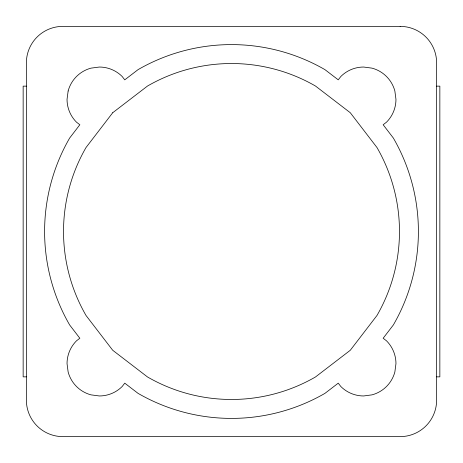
<?xml version="1.0" encoding="UTF-8"?>
<svg xmlns="http://www.w3.org/2000/svg" width="463" height="463" viewBox="0 0 463 463"><rect width="100%" height="100%" fill="white"/><g stroke="black" fill="none" stroke-linecap="round" stroke-linejoin="round"><path stroke-width="0.69" d="M26.379 86.141L23.15 86.141L23.15 376.859L26.379 376.859M436.621 86.141L439.85 86.141L439.85 376.859L436.621 376.859M68.142 90.979L67.037 99.342A32.3 32.3 0 0 0 76.499 122.18L79.844 124.75L69.641 138.049A186.902 186.902 0 0 0 69.641 324.951L79.844 338.25L76.499 340.82A32.3 32.3 0 0 0 67.037 363.658L68.142 372.02A32.3 32.3 0 0 0 90.979 394.858L99.342 395.963A32.3 32.3 0 0 0 122.18 386.501L124.75 383.156L138.049 393.359A186.902 186.902 0 0 0 324.951 393.359L338.25 383.156L340.82 386.501A32.3 32.3 0 0 0 363.658 395.963L372.02 394.858A32.3 32.3 0 0 0 394.858 372.02L395.963 363.658A32.3 32.3 0 0 0 386.501 340.82L383.156 338.25L393.359 324.951A186.902 186.902 0 0 0 393.359 138.049L383.156 124.75L386.501 122.18A32.3 32.3 0 0 0 395.963 99.342L394.858 90.979A32.3 32.3 0 0 0 372.02 68.142L363.658 67.037A32.3 32.3 0 0 0 340.82 76.499L338.25 79.844L324.951 69.641A186.902 186.902 0 0 0 138.049 69.641L124.75 79.844L122.18 76.499A32.3 32.3 0 0 0 99.342 67.037L90.979 68.142A32.3 32.3 0 0 0 68.142 90.979M112.723 112.723L86.031 147.512A167.971 167.971 0 0 0 86.031 315.488L112.723 350.277L147.512 376.969A167.971 167.971 0 0 0 315.488 376.969L350.277 350.277L376.969 315.488A167.971 167.971 0 0 0 376.969 147.512L350.277 112.723L315.488 86.031A167.971 167.971 0 0 0 147.512 86.031L112.723 112.723M400.142 26.379L62.858 26.379A36.479 36.479 0 0 0 26.379 62.858L26.379 400.142A36.479 36.479 0 0 0 62.858 436.621L400.142 436.621A36.479 36.479 0 0 0 436.621 400.142L436.621 62.858A36.479 36.479 0 0 0 400.142 26.379"/></g></svg>
